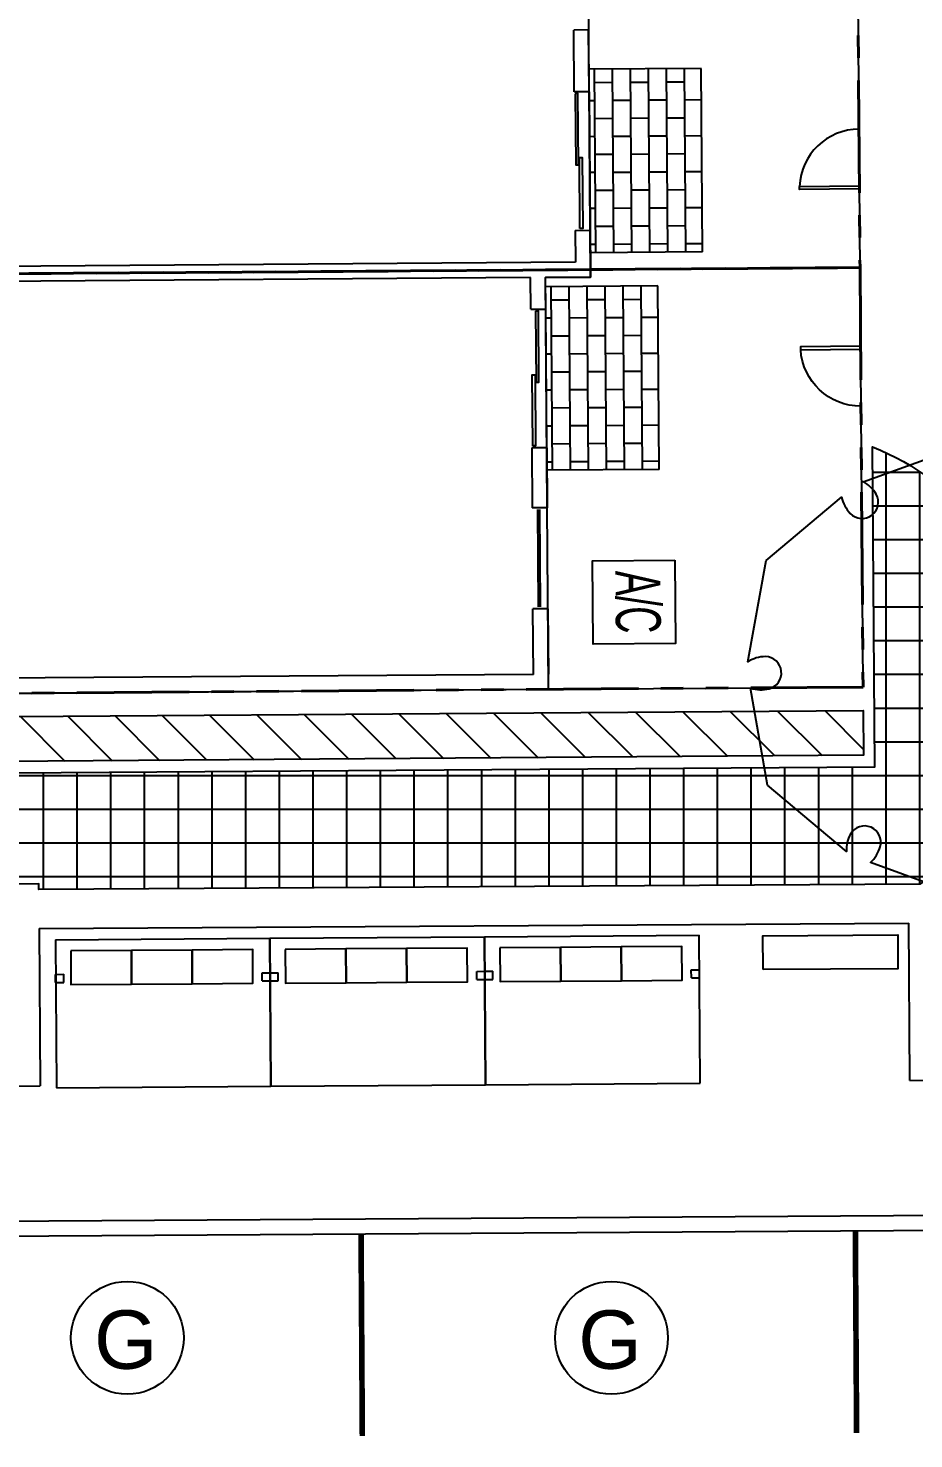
# Model space of a CAD drawing. Header units: feet. Extents: x 919634 to 928945, y 707022 to 708026.
# Drawn here: x 920426.5 to 920465.9, y 707303.5 to 707366.2 of the extents above; entities that cross this region are included whole.
import ezdxf
from ezdxf.enums import TextEntityAlignment as Align

# ---------------------------------------------------------------- set-up
doc = ezdxf.new("R2010")
doc.units = ezdxf.units.FT
doc.header["$LTSCALE"] = 20
doc.header["$MEASUREMENT"] = 0
doc.linetypes.add('Site Plan$0$PHANTOM2', pattern=[1.25, 0.625, -0.125, 0.125, -0.125, 0.125, -0.125])
for name, color, linetype in [('-u-site-xref', 7, 'Continuous'), ('LK-TREE-050M', 2, 'Continuous'), ('LK-TREE-TRNK', 32, 'Continuous'), ('LP-PATT-SHAR', 4, 'Continuous'), ('LP-SHAR-BRDR-CONT', 123, 'Continuous'), ('LP-TREE', 15, 'Continuous'), ('Site Plan$0$-u-site-amenities', 4, 'Continuous'), ('Site Plan$0$-u-site-bldg_interior', 252, 'Continuous'), ('Site Plan$0$-u-site-fence', 4, 'Site Plan$0$FENCELINE1'), ('Site Plan$0$-u-site-sidewalk', 2, 'Continuous'), ('Site Plan$0$A-DOOR-EXT_WINDOWS', 253, 'Continuous'), ('Site Plan$0$A-HVAC-EXT', 253, 'Continuous'), ('Site Plan$0$SP-LOT PAVERS', 254, 'Continuous'), ('Site Plan$0$SP-PARKING DESIGNATION', 254, 'Continuous')]:
    doc.layers.add(name, color=color, linetype=linetype)
for name, color, linetype, lineweight in [('Site Plan$0$SP-CURB', 3, 'Continuous', 25), ('Site Plan$0$SP-LOT LINES', 252, 'Site Plan$0$PHANTOM2', 40), ('Site Plan$0$SP-PARKING-STRIPE', 252, 'Continuous', 25), ('Site Plan$0$SP-SIDEWALK', 2, 'Continuous', 25), ('SP-BUILDING-FOOTPRINT', 1, 'Continuous', 25)]:
    doc.layers.add(name, color=color, linetype=linetype, lineweight=lineweight)
doc.layers.get('-u-site-xref').off()
doc.styles.add('Site Plan$0$ARIAL', font='arial.ttf')
doc.linetypes.add('Site Plan$0$FENCELINE1', pattern='A,0.25,-0.1,[133,ltypeshp.shx,S=0.1,R=0,X=-0.1,Y=0],-0.1,1', length=1.45)

# ---------------------------------------------------------------- blocks, each defined once
blk = doc.blocks.new('Site Plan$0$A$C05C92244')
at = {"layer": 'Site Plan$0$A-DOOR-EXT_WINDOWS'}
blk.add_lwpolyline([(32, 32.05), (32, 0.04), (30.4, 0.04), (30.4, 32.05)], close=True, dxfattribs=at)
blk.add_arc((32.08, 32.08), 32.08, 180.05734, 267.00506, dxfattribs=at)
blk = doc.blocks.new('Site Plan$0$Mail Kiosk-flat-1-flat-1')
at = {"layer": 'Site Plan$0$-u-site-amenities'}
for p, q in [((-0.545, 4.775), (-7.133, 4.707)), ((-7.036, -4.843), (-7.133, 4.707)), ((-5.234, 4.731), (-5.596, 4.727)), ((-5.592, 4.365), (-5.596, 4.727)), ((-5.23, 4.369), (-5.234, 4.731)), ((-0.448, -4.776), (-0.545, 4.774)), ((-5.23, 4.369), (-5.592, 4.365)), ((-7.036, -4.843), (-0.448, -4.776)), ((-5.14, -4.463), (-5.502, -4.466)), ((-5.498, -4.829), (-5.502, -4.466)), ((-5.136, -4.825), (-5.498, -4.829)), ((-5.136, -4.825), (-5.14, -4.463))]:
    blk.add_line(p, q, dxfattribs=at)
at = {"layer": 'Site Plan$0$-u-site-amenities', "extrusion": (1.05293e-10, -8.69542e-09, 1), "elevation": 0}
for points in [[(-6.598, 1.243), (-5.098, 1.258), (-5.125, 3.958), (-6.625, 3.943)], [(-6.57, -1.457), (-5.07, -1.441), (-5.098, 1.258), (-6.598, 1.243)], [(-6.543, -4.157), (-5.043, -4.141), (-5.07, -1.441), (-6.57, -1.457)]]:
    blk.add_lwpolyline(points, close=True, dxfattribs=at)
blk = doc.blocks.new('Site Plan')
at = {"layer": 'Site Plan$0$SP-LOT PAVERS'}
h = blk.add_hatch(dxfattribs=at)
h.set_pattern_fill('AR-B816', color=256, scale=0.1, angle=-89.58549)
h.set_pattern_definition([(270.41450948, (204653.5209, 1625441.426), (0.7999790646, 0.00578759365), []), (0.41450948, (204653.5209, 1625441.426), (0.7941914709, 0.80576665823), [0.8, -0.8])])
h.paths.add_polyline_path([(920456.485, 707356.294), (920456.425, 707364.46), (920451.426, 707364.424), (920451.485, 707356.258)])
h = blk.add_hatch(dxfattribs=at)
h.set_pattern_fill('AR-B816', color=256, scale=0.1, angle=-89.58549)
h.set_pattern_definition([(270.41450948, (204651.5909, 1625431.7451), (0.7999790646, 0.00578759365), []), (0.41450948, (204651.5909, 1625431.7451), (0.7941914709, 0.80576665823), [0.8, -0.8])])
h.paths.add_polyline_path([(920454.555, 707346.613), (920454.495, 707354.779), (920449.496, 707354.743), (920449.555, 707346.577)])
at = {"layer": 'Site Plan$0$-u-site-amenities', "elevation": 0}
blk.add_lwpolyline([(920459.178, 707324.355), (920459.169, 707325.855), (920465.169, 707325.892), (920465.178, 707324.392)], close=True, dxfattribs=at)
at = {"layer": 'Site Plan$0$-u-site-bldg_interior'}
for p, q in [((920451.413, 707366.174, 0), (920450.746, 707366.169, 0)), ((920450.766, 707363.419, 0), (920450.746, 707366.169, 0)), ((920451.433, 707363.424, 0), (920451.413, 707366.174, 0)), ((920451.433, 707363.424, 0), (920450.766, 707363.419, 0)), ((920451.433, 707363.424, 0), (920451.477, 707357.257, 0)), ((920451.433, 707363.424, 0), (920451.477, 707357.257, 0)), ((920450.811, 707357.253, 0), (920451.477, 707357.257, 0)), ((920450.811, 707357.253, 0), (920450.821, 707355.836, 0)), ((920451.477, 707357.257, 0), (920451.49, 707355.508, 0)), ((920450.821, 707355.836, 0), (920415.072, 707355.577, 0)), ((920451.49, 707355.508, 0), (920451.493, 707355.174, 0)), ((920448.826, 707355.155, 0), (920405.827, 707354.844, 0)), ((920448.836, 707353.738, 0), (920448.826, 707355.155, 0)), ((920451.493, 707355.174, 0), (920449.493, 707355.16, 0)), ((920449.503, 707353.743, 0), (920449.493, 707355.16, 0)), ((920448.836, 707353.738, 0), (920449.503, 707353.743, 0)), ((920449.547, 707347.577, 0), (920449.503, 707353.743, 0)), ((920449.547, 707347.577, 0), (920449.503, 707353.743, 0)), ((920449.547, 707347.577, 0), (920448.881, 707347.572, 0)), ((920448.881, 707347.572, 0), (920448.9, 707344.905, 0)), ((920449.567, 707344.91, 0), (920448.9, 707344.905, 0)), ((920449.177, 707340.49, 0), (920449.145, 707344.824, 0)), ((920449.269, 707340.491, 0), (920449.238, 707344.824, 0)), ((920449.599, 707340.41, 0), (920448.933, 707340.405, 0)), ((920448.954, 707337.489, 0), (920448.933, 707340.405, 0)), ((920449.599, 707340.41, 0), (920449.62, 707337.494, 0)), ((920448.954, 707337.489, 0), (920410.538, 707337.211, 0)), ((920449.625, 707336.825, 0), (920449.62, 707337.494, 0)), ((920409.21, 707336.532, 0), (920449.625, 707336.825, 0))]:
    blk.add_line(p, q, dxfattribs=at)
at = {"layer": 'Site Plan$0$-u-site-bldg_interior', "ltscale": 0.25}
blk.add_line((920449.547, 707347.577, 0), (920449.567, 707344.91, 0), dxfattribs=at)
at = {"layer": 'Site Plan$0$-u-site-bldg_interior', "elevation": 0}
for points in [[(920450.813, 707363.336), (920450.835, 707360.167), (920450.96, 707360.168), (920450.938, 707363.337)], [(920451.023, 707357.338), (920451, 707360.501), (920451.125, 707360.502), (920451.148, 707357.338)], [(920449.049, 707353.656), (920449.072, 707350.493), (920449.197, 707350.494), (920449.174, 707353.657)], [(920448.926, 707347.655), (920448.903, 707350.825), (920449.028, 707350.826), (920449.051, 707347.656)]]:
    blk.add_lwpolyline(points, close=True, dxfattribs=at)
at = {"layer": 'Site Plan$0$-u-site-fence', "ltscale": 0.15}
for p, q in [((920463.625, 707336.928, 0), (920462.803, 707450.592, 0)), ((920451.49, 707355.508, 0), (920463.49, 707355.594, 0)), ((920449.625, 707336.827, 0), (920463.625, 707336.928, 0))]:
    blk.add_line(p, q, dxfattribs=at)
at = {"layer": 'Site Plan$0$A-HVAC-EXT', "elevation": 0}
blk.add_lwpolyline([(920455.25, 707342.577), (920455.277, 707338.866), (920451.611, 707338.839), (920451.584, 707342.551)], close=True, dxfattribs=at)
at = {"layer": 'Site Plan$0$SP-CURB'}
for p, q in [((920419.002, 707313.124), (920529.555, 707313.816)), ((920419.284, 707312.456), (920529.281, 707313.144))]:
    blk.add_line(p, q, dxfattribs=at)
at = {"layer": 'Site Plan$0$SP-LOT LINES', "ltscale": 0.4}
for p, q in [((920463.357, 707373.927, 0), (920463.49, 707355.594, 0)), ((920373.491, 707354.943, 0), (920463.49, 707355.594, 0)), ((920463.49, 707355.594, 0), (920373.491, 707354.943, 0)), ((920463.49, 707355.594, 0), (920463.625, 707336.928, 0)), ((920463.625, 707336.928, 0), (920373.626, 707336.277, 0))]:
    blk.add_line(p, q, dxfattribs=at)
at = {"layer": 'Site Plan$0$SP-PARKING DESIGNATION'}
for centre in [(920430.88, 707307.963), (920452.431, 707307.963)]:
    blk.add_circle(centre, 2.511, dxfattribs=at)
at = {"layer": 'Site Plan$0$SP-PARKING-STRIPE', "const_width": 0.25}
for points in [[(920441.339, 707303.594), (920441.283, 707312.594)], [(920463.339, 707303.731), (920463.283, 707312.731)]]:
    blk.add_lwpolyline(points, dxfattribs=at)
at = {"layer": 'Site Plan$0$SP-SIDEWALK'}
for p, q in [((920456.425, 707364.46, 0), (920451.426, 707364.424, 0)), ((920456.485, 707356.294, 0), (920456.425, 707364.46, 0)), ((920456.485, 707356.294, 0), (920451.485, 707356.258, 0)), ((920454.495, 707354.779, 0), (920449.496, 707354.743, 0)), ((920454.555, 707346.613, 0), (920454.495, 707354.779, 0)), ((920454.555, 707346.613, 0), (920449.555, 707346.577, 0)), ((920426.953, 707326.173), (920465.667, 707326.416)), ((920465.706, 707319.416), (920465.667, 707326.416)), ((920426.953, 707326.173), (920426.997, 707319.173)), ((920465.706, 707319.416), (920551.745, 707319.955)), ((920421.995, 707319.142), (920426.997, 707319.173))]:
    blk.add_line(p, q, dxfattribs=at)
at = {"layer": 'Site Plan$0$-u-site-fence', "ltscale": 0.01}
for p, xscale, yscale, zscale, rotation in [((920460.775, 707361.742, 0), 0.08333333333333329, 0.08333333333333329, 0.08333333333333329, 270.4145094568818), ((920460.864, 707349.408, 0), -0.0833333333333333, 0.0833333333333333, 0.08333333333333333, 270.4145094994932)]:
    blk.add_blockref('Site Plan$0$A$C05C92244', p, dxfattribs=dict(at, xscale=xscale, yscale=yscale, zscale=zscale, rotation=rotation))
at = {"layer": 'Site Plan$0$-u-site-sidewalk', "extrusion": (-8.38019e-09, -1.17901e-11, 1), "rotation": 269.8251008306813}
for p in [(920432.497, 707318.627, -0.008), (920442.048, 707318.695, -0.008), (920451.599, 707318.764, -0.008)]:
    blk.add_blockref('Site Plan$0$Mail Kiosk-flat-1-flat-1', p, dxfattribs=at)
at = {"layer": 'Site Plan$0$A-HVAC-EXT', "style": 'Site Plan$0$ARIAL', "width": 0.6}
blk.add_text('A/C', height=2, rotation=270.41451, dxfattribs=at).set_placement((920452.605, 707342.1, 0))
at = {"layer": 'Site Plan$0$SP-PARKING DESIGNATION', "style": 'Site Plan$0$ARIAL'}
for p in [(920430.812, 707306.584, 0), (920452.363, 707306.584, 0)]:
    blk.add_text('G', height=2.6, dxfattribs=at).set_placement(p, align=Align.CENTER)
blk = doc.blocks.new('TREE-SIMP-027')
at = {"layer": 'LK-TREE-050M'}
blk.add_lwpolyline([(0.2708, 0.4238), (0.4563, 0.2673), (0.4966, 0.0396, 0.127189), (0.4527, 0.0407, 0.875318), (0.4614, -0.0349, 0.149076), (0.5024, -0.0227), (0.4596, -0.2615), (0.2826, -0.4103, 0.127189), (0.2616, -0.3718, 0.875318), (0.2005, -0.417, 0.149076), (0.2316, -0.4464), (0.0033, -0.5288), (-0.214, -0.4499, 0.127189), (-0.1912, -0.4124, 0.875318), (-0.2609, -0.3821, 0.149076), (-0.2708, -0.4238), (-0.4563, -0.2673), (-0.4966, -0.0396, 0.127189), (-0.4527, -0.0407, 0.875318), (-0.4614, 0.0349, 0.149076), (-0.5024, 0.0227), (-0.4596, 0.2615), (-0.2826, 0.4103, 0.127189), (-0.2616, 0.3718, 0.875318), (-0.2005, 0.417, 0.149076), (-0.2316, 0.4464), (-0.0033, 0.5288), (0.214, 0.4499, 0.127189), (0.1912, 0.4124, 0.875318), (0.2609, 0.3821, 0.149076)], format="xyb", close=True, dxfattribs=at)
at = {"layer": 'LK-TREE-TRNK', "const_width": 0.0375}
blk.add_lwpolyline([(-0.0187, 0, 1), (0.0188, 0, 1)], format="xyb", close=True, dxfattribs=at)

msp = doc.modelspace()

# ---------------------------------------------------------------- block references
at = {"layer": '-u-site-xref'}
msp.add_blockref('Site Plan', (0, 0), dxfattribs=at)

# ---------------------------------------------------------------- next in the draw order: hatches: boundary and pattern name
at = {"layer": 'LP-PATT-SHAR'}
h = msp.add_hatch(dxfattribs=at)
h.set_pattern_fill('ANSI37', color=256, scale=12, angle=45)
h.set_pattern_definition([(90, (920409.1505, 707331.4921), (-1.5, 0), []), (180, (920409.1505, 707331.4921), (-1e-16, -1.5), [])])
edge = h.paths.add_edge_path()
edge.add_line((920408.746, 707332.989), (920464.147, 707333.377))
edge.add_line((920464.147, 707333.377), (920464.047, 707347.619))
edge.add_arc((920459.968, 707337.331), 11.067, -56.00169, 68.37115, ccw=False)
edge.add_line((920466.156, 707328.156), (920426.936, 707327.91))
edge.add_line((920426.936, 707327.91), (920426.936, 707328.162))
edge.add_line((920426.936, 707328.162), (920406.695, 707328.048))
edge.add_arc((920406.566, 707332.989), 4.943, 149, 271.49543, ccw=False)
edge.add_line((920402.329, 707335.535), (920408.734, 707335.485))
edge.add_line((920408.734, 707335.485), (920408.746, 707332.989))
h = msp.add_hatch(dxfattribs=at)
h.set_pattern_fill('ANSI31', color=256, scale=12, angle=90)
h.set_pattern_definition([(135, (920409.1489, 707333.4921), (-1.06066, -1.06066), [])])
h.paths.add_polyline_path([(920409.164, 707333.492), (920409.149, 707335.492), (920463.631, 707335.888), (920463.646, 707333.888)])

# ---------------------------------------------------------------- next in the draw order: linework, layer by layer
at = {"layer": 'LP-SHAR-BRDR-CONT'}
msp.add_lwpolyline([(920408.746, 707332.989), (920464.147, 707333.377), (920464.047, 707347.619, -0.603077), (920466.156, 707328.156), (920426.936, 707327.91), (920426.936, 707328.162), (920406.695, 707328.048, -0.591961), (920402.329, 707335.535), (920408.734, 707335.485)], format="xyb", close=True, dxfattribs=at)
msp.add_lwpolyline([(920409.164, 707333.492), (920409.149, 707335.492), (920463.631, 707335.888), (920463.646, 707333.888)], close=True, dxfattribs=at)
at = {"layer": 'SP-BUILDING-FOOTPRINT', "elevation": 0}
msp.add_lwpolyline([(920411.611, 707373.223), (920411.691, 707362.126), (920406.441, 707362.088), (920406.489, 707355.515), (920405.156, 707355.506), (920405.193, 707350.328), (920404.86, 707350.325), (920404.908, 707343.682), (920401.241, 707343.644), (920401.291, 707336.811), (920409.207, 707336.87), (920409.21, 707336.532), (920449.625, 707336.827), (920449.493, 707355.16), (920451.493, 707355.174), (920451.355, 707374.18)], dxfattribs=at)

# ---------------------------------------------------------------- next in the draw order: block references
at = {"layer": 'LP-TREE', "xscale": 18.91141011540282, "yscale": 18.91141011540282, "zscale": 18.91141011540282}
msp.add_blockref('TREE-SIMP-027', (920468.006, 707337.619), dxfattribs=at)

doc.saveas('drawing.dxf')
